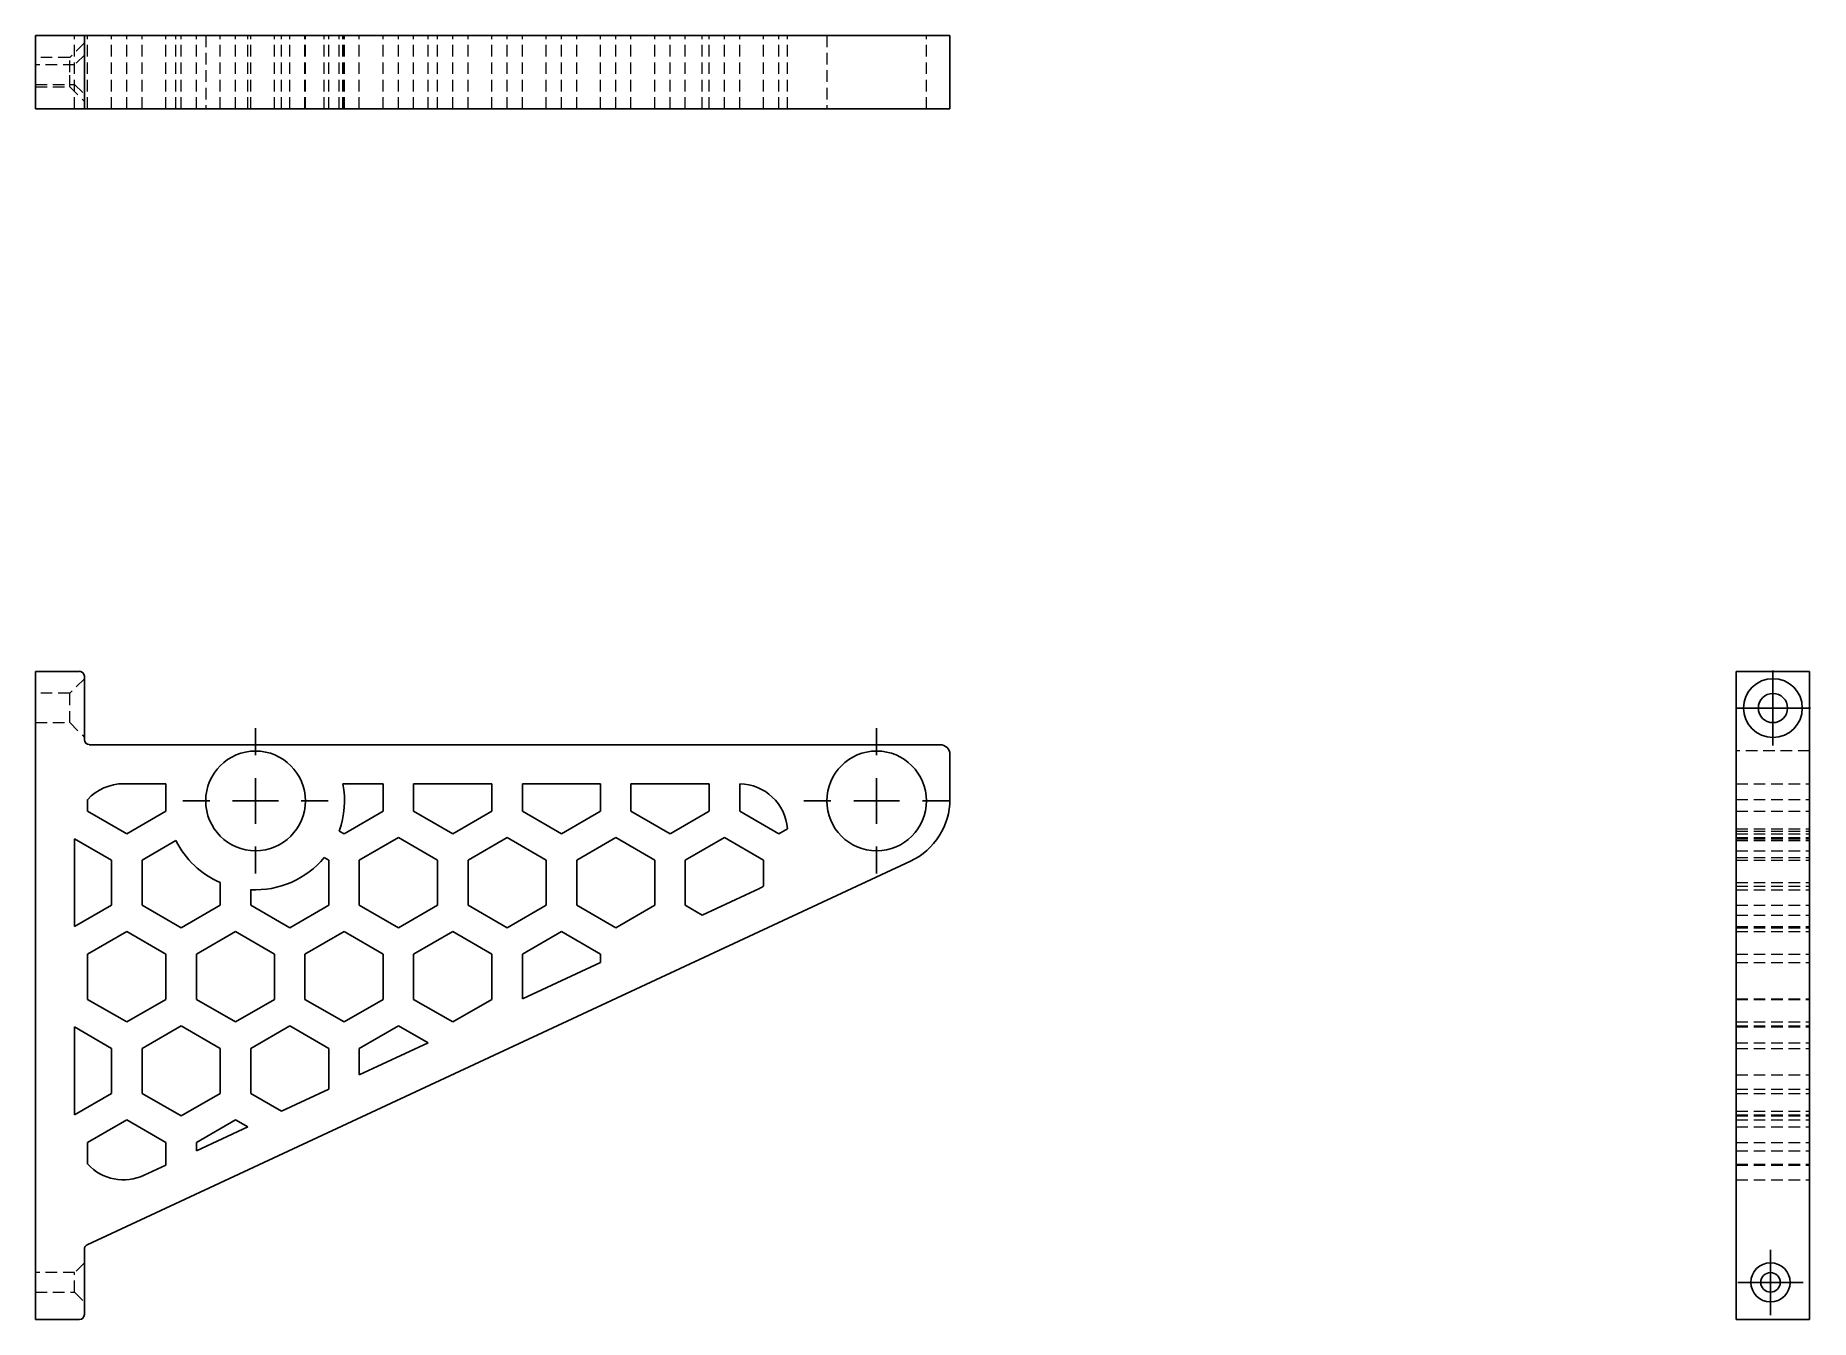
# Model space of a CAD drawing. Header units: millimetres. Extents: x 33 to 227, y 22 to 162.
import ezdxf

# ---------------------------------------------------------------- set-up
doc = ezdxf.new("R2010")
doc.units = ezdxf.units.MM
doc.linetypes.add('HIDDEN', pattern=[1.905, 1.27, -0.635])
doc.layers.add('10', color=7, linetype='Continuous')

# ---------------------------------------------------------------- blocks, each defined once
blk = doc.blocks.new('SW_CENTERMARKSYMBOL_0')
at = {"layer": '10', "color": 0}
for p, q in [((0, 5), (0, 7.95)), ((0, 0), (0, 2.5)), ((-5, 0), (-7.95, 0)), ((0, 0), (-2.5, 0)), ((0, 0), (0, -2.5)), ((0, 0), (2.5, 0)), ((5, 0), (7.95, 0)), ((0, -5), (0, -7.95))]:
    blk.add_line(p, q, dxfattribs=at)
blk = doc.blocks.new('SW_CENTERMARKSYMBOL_1')
at = {"layer": '10', "color": 0}
for p, q in [((0, 5), (0, 7.95)), ((0, 0), (0, 2.5)), ((-5, 0), (-7.95, 0)), ((0, 0), (-2.5, 0)), ((0, 0), (0, -2.5)), ((0, 0), (2.5, 0)), ((5, 0), (7.95, 0)), ((0, -5), (0, -7.95))]:
    blk.add_line(p, q, dxfattribs=at)
blk = doc.blocks.new('SW_CENTERMARKSYMBOL_2')
at = {"layer": '10', "color": 0}
for p, q in [((0, 2.5), (0, 4.1)), ((0, 0), (0, 2.5)), ((-2.5, 0), (-4.1, 0)), ((0, 0), (-2.5, 0)), ((0, 0), (0, -2.5)), ((0, 0), (2.5, 0)), ((2.5, 0), (4.1, 0)), ((0, -2.5), (0, -4.1))]:
    blk.add_line(p, q, dxfattribs=at)
blk = doc.blocks.new('SW_CENTERMARKSYMBOL_3')
at = {"layer": '10', "color": 0}
for p, q in [((0, 2.5), (0, 3.57)), ((0, 0), (0, 2.5)), ((-2.5, 0), (-3.57, 0)), ((0, 0), (-2.5, 0)), ((0, 0), (0, -2.5)), ((0, 0), (2.5, 0)), ((2.5, 0), (3.57, 0)), ((0, -2.5), (0, -3.57))]:
    blk.add_line(p, q, dxfattribs=at)

msp = doc.modelspace()

# ---------------------------------------------------------------- linework, layer by layer
at = {"color": 7, "linetype": 'Continuous', "lineweight": 25}
for p, q in [((37.81, 162.01), (33, 162.01)), ((33, 162.01), (33, 153.99)), ((38.35, 162.01), (37.81, 162.01)), ((38.35, 153.99), (38.35, 162.01)), ((38.88, 162.01), (38.35, 162.01)), ((57.06, 162.01), (38.88, 162.01)), ((57.06, 162.01), (131.93, 162.01)), ((133, 162.01), (131.93, 162.01)), ((133, 153.99), (133, 162.01)), ((37.81, 153.99), (33, 153.99)), ((37.81, 153.99), (38.35, 153.99)), ((38.35, 153.99), (38.88, 153.99)), ((57.06, 153.99), (38.88, 153.99)), ((131.93, 153.99), (57.06, 153.99)), ((131.93, 153.99), (133, 153.99)), ((33, 92.45), (33, 21.55)), ((37.81, 92.45), (33, 92.45)), ((38.35, 84.97), (38.35, 91.92)), ((227.01, 92.45), (218.99, 92.45)), ((218.99, 92.45), (218.99, 91.92)), ((218.99, 84.97), (218.99, 91.92)), ((227.01, 91.92), (227.01, 92.45)), ((227.01, 84.97), (227.01, 91.92)), ((57.06, 84.43), (38.88, 84.43)), ((131.93, 84.43), (57.06, 84.43)), ((218.99, 84.97), (218.99, 84.43)), ((218.99, 84.43), (218.99, 83.36)), ((227.01, 84.43), (227.01, 84.97)), ((227.01, 83.36), (227.01, 84.43)), ((133, 78.47), (133, 83.36)), ((218.99, 78.47), (218.99, 83.36)), ((227.01, 83.36), (227.01, 78.47)), ((42.63, 80.15), (47.26, 80.15)), ((47.26, 80.15), (47.26, 77.15)), ((66.62, 80.15), (71.03, 80.15)), ((71.03, 80.15), (71.03, 77.15)), ((74.35, 80.15), (82.91, 80.15)), ((74.35, 77.15), (74.35, 80.15)), ((82.91, 80.15), (82.91, 77.15)), ((86.24, 80.15), (94.79, 80.15)), ((86.24, 77.15), (86.24, 80.15)), ((94.79, 80.15), (94.79, 77.15)), ((98.12, 80.15), (106.68, 80.15)), ((98.12, 77.15), (98.12, 80.15)), ((106.68, 80.15), (106.68, 77.15)), ((110.01, 77.15), (110.01, 80.15)), ((38.7, 77.15), (38.7, 78.44)), ((218.99, 78.47), (218.99, 71.69)), ((227.01, 71.69), (227.01, 78.47)), ((42.98, 74.68), (38.7, 77.15)), ((47.26, 77.15), (42.98, 74.68)), ((71.03, 77.15), (66.75, 74.68)), ((78.63, 74.68), (74.35, 77.15)), ((82.91, 77.15), (78.63, 74.68)), ((90.52, 74.68), (86.24, 77.15)), ((94.79, 77.15), (90.52, 74.68)), ((102.4, 74.68), (98.12, 77.15)), ((106.68, 77.15), (102.4, 74.68)), ((114.28, 74.68), (110.01, 77.15)), ((37.28, 74.13), (41.32, 71.8)), ((37.28, 64.53), (37.28, 74.13)), ((44.65, 71.8), (48.35, 73.94)), ((66.75, 74.68), (66.22, 74.98)), ((68.41, 71.8), (72.69, 74.27)), ((72.69, 74.27), (76.97, 71.8)), ((80.3, 71.8), (84.57, 74.27)), ((84.57, 74.27), (88.85, 71.8)), ((92.18, 71.8), (96.46, 74.27)), ((96.46, 74.27), (100.74, 71.8)), ((104.06, 71.8), (108.34, 74.27)), ((108.34, 74.27), (112.62, 71.8)), ((115.23, 75.23), (114.28, 74.68)), ((64.57, 72.09), (65.09, 71.8)), ((38.66, 29.71), (128.68, 71.69)), ((41.32, 71.8), (41.32, 66.86)), ((44.65, 66.86), (44.65, 71.8)), ((65.09, 71.8), (65.09, 66.86)), ((68.41, 66.86), (68.41, 71.8)), ((76.97, 71.8), (76.97, 66.86)), ((80.3, 66.86), (80.3, 71.8)), ((88.85, 71.8), (88.85, 66.86)), ((92.18, 66.86), (92.18, 71.8)), ((100.74, 71.8), (100.74, 66.86)), ((104.06, 66.86), (104.06, 71.8)), ((112.62, 71.8), (112.62, 68.95)), ((218.99, 29.71), (218.99, 71.69)), ((227.01, 71.69), (227.01, 29.71)), ((53.2, 69.35), (53.2, 66.86)), ((56.53, 66.86), (56.53, 68.56)), ((112.16, 68.71), (105.91, 65.79)), ((41.32, 66.86), (37.28, 64.53)), ((48.92, 64.39), (44.65, 66.86)), ((53.2, 66.86), (48.92, 64.39)), ((60.81, 64.39), (56.53, 66.86)), ((65.09, 66.86), (60.81, 64.39)), ((72.69, 64.39), (68.41, 66.86)), ((76.97, 66.86), (72.69, 64.39)), ((84.57, 64.39), (80.3, 66.86)), ((88.85, 66.86), (84.57, 64.39)), ((96.46, 64.39), (92.18, 66.86)), ((100.74, 66.86), (96.46, 64.39)), ((105.91, 65.79), (104.06, 66.86)), ((38.7, 61.51), (42.98, 63.98)), ((42.98, 63.98), (47.26, 61.51)), ((50.59, 61.51), (54.87, 63.98)), ((54.87, 63.98), (59.14, 61.51)), ((62.47, 61.51), (66.75, 63.98)), ((66.75, 63.98), (71.03, 61.51)), ((74.35, 61.51), (78.63, 63.98)), ((78.63, 63.98), (82.91, 61.51)), ((86.24, 61.51), (90.52, 63.98)), ((90.52, 63.98), (94.79, 61.51)), ((38.7, 56.57), (38.7, 61.51)), ((47.26, 61.51), (47.26, 56.57)), ((50.59, 56.57), (50.59, 61.51)), ((59.14, 61.51), (59.14, 56.57)), ((62.47, 56.57), (62.47, 61.51)), ((71.03, 61.51), (71.03, 56.57)), ((74.35, 56.57), (74.35, 61.51)), ((82.91, 61.51), (82.91, 56.57)), ((86.24, 56.62), (86.24, 61.51)), ((94.79, 60.61), (86.24, 56.62)), ((94.79, 61.51), (94.79, 60.61)), ((42.98, 54.1), (38.7, 56.57)), ((47.26, 56.57), (42.98, 54.1)), ((54.87, 54.1), (50.59, 56.57)), ((59.14, 56.57), (54.87, 54.1)), ((66.75, 54.1), (62.47, 56.57)), ((71.03, 56.57), (66.75, 54.1)), ((78.63, 54.1), (74.35, 56.57)), ((82.91, 56.57), (78.63, 54.1)), ((37.28, 53.55), (41.32, 51.21)), ((37.28, 43.94), (37.28, 53.55)), ((44.65, 51.21), (48.92, 53.68)), ((48.92, 53.68), (53.2, 51.21)), ((56.53, 51.21), (60.81, 53.68)), ((60.81, 53.68), (65.09, 51.21)), ((68.41, 51.21), (72.69, 53.68)), ((72.69, 53.68), (75.93, 51.81)), ((41.32, 51.21), (41.32, 46.27)), ((44.65, 46.27), (44.65, 51.21)), ((53.2, 51.21), (53.2, 46.27)), ((56.53, 46.27), (56.53, 51.21)), ((65.09, 51.21), (65.09, 46.76)), ((75.93, 51.81), (68.41, 48.31)), ((68.41, 48.31), (68.41, 51.21)), ((65.09, 46.76), (59.89, 44.33)), ((41.32, 46.27), (37.28, 43.94)), ((48.92, 43.81), (44.65, 46.27)), ((53.2, 46.27), (48.92, 43.81)), ((59.89, 44.33), (56.53, 46.27)), ((38.7, 40.92), (42.98, 43.39)), ((42.98, 43.39), (47.26, 40.92)), ((50.59, 40.92), (54.87, 43.39)), ((54.87, 43.39), (56.21, 42.62)), ((38.7, 38.55), (38.7, 40.92)), ((47.26, 40.92), (47.26, 38.44)), ((56.21, 42.62), (50.59, 40)), ((50.59, 40), (50.59, 40.92)), ((47.26, 38.44), (44.89, 37.34)), ((38.35, 22.08), (38.35, 29.23)), ((218.99, 29.71), (218.99, 29.23)), ((218.99, 22.08), (218.99, 29.23)), ((227.01, 29.23), (227.01, 29.71)), ((227.01, 22.08), (227.01, 29.23)), ((33, 21.55), (37.81, 21.55)), ((218.99, 22.08), (218.99, 21.55)), ((218.99, 21.55), (227.01, 21.55)), ((227.01, 21.55), (227.01, 22.08))]:
    msp.add_line(p, q, dxfattribs=at)
at = {"color": 7, "linetype": 'HIDDEN', "lineweight": 18}
for p, q in [((38.35, 161.21), (36.74, 159.6)), ((37.28, 153.99), (37.28, 162.01)), ((38.7, 153.99), (38.7, 162.01)), ((41.32, 153.99), (41.32, 162.01)), ((42.98, 153.99), (42.98, 162.01)), ((44.65, 153.99), (44.65, 162.01)), ((47.26, 153.99), (47.26, 162.01)), ((48.35, 153.99), (48.35, 162.01)), ((48.92, 153.99), (48.92, 162.01)), ((50.59, 153.99), (50.59, 162.01)), ((51.61, 162.01), (51.61, 153.99)), ((53.2, 153.99), (53.2, 162.01)), ((54.87, 153.99), (54.87, 162.01)), ((56.21, 153.99), (56.21, 162.01)), ((56.53, 153.99), (56.53, 162.01)), ((59.14, 153.99), (59.14, 162.01)), ((59.89, 153.99), (59.89, 162.01)), ((60.81, 153.99), (60.81, 162.01)), ((62.47, 153.99), (62.47, 162.01)), ((62.52, 153.99), (62.52, 162.01)), ((64.57, 153.99), (64.57, 162.01)), ((65.09, 153.99), (65.09, 162.01)), ((66.22, 153.99), (66.22, 162.01)), ((66.62, 153.99), (66.62, 162.01)), ((66.75, 153.99), (66.75, 162.01)), ((66.8, 153.99), (66.8, 162.01)), ((68.41, 153.99), (68.41, 162.01)), ((71.03, 153.99), (71.03, 162.01)), ((72.69, 153.99), (72.69, 162.01)), ((74.35, 153.99), (74.35, 162.01)), ((75.93, 153.99), (75.93, 162.01)), ((76.97, 153.99), (76.97, 162.01)), ((78.63, 153.99), (78.63, 162.01)), ((80.3, 153.99), (80.3, 162.01)), ((82.91, 153.99), (82.91, 162.01)), ((84.57, 153.99), (84.57, 162.01)), ((86.24, 153.99), (86.24, 162.01)), ((88.85, 153.99), (88.85, 162.01)), ((90.52, 153.99), (90.52, 162.01)), ((92.18, 153.99), (92.18, 162.01)), ((94.79, 153.99), (94.79, 162.01)), ((96.46, 153.99), (96.46, 162.01)), ((98.12, 153.99), (98.12, 162.01)), ((100.74, 153.99), (100.74, 162.01)), ((102.4, 153.99), (102.4, 162.01)), ((104.06, 153.99), (104.06, 162.01)), ((105.91, 153.99), (105.91, 162.01)), ((106.68, 153.99), (106.68, 162.01)), ((108.34, 153.99), (108.34, 162.01)), ((110.01, 153.99), (110.01, 162.01)), ((112.62, 153.99), (112.62, 162.01)), ((114.28, 153.99), (114.28, 162.01)), ((115.23, 153.99), (115.23, 162.01)), ((119.52, 162.01), (119.52, 153.99)), ((130.43, 153.99), (130.43, 162.01)), ((36.74, 159.6), (33, 159.6)), ((36.74, 158), (36.74, 159.6)), ((38.35, 159.87), (37.28, 158.8)), ((37.28, 158.8), (33, 158.8)), ((36.74, 156.4), (36.74, 158)), ((33, 156.66), (37.28, 156.66)), ((33, 156.4), (36.74, 156.4)), ((36.74, 156.4), (38.35, 154.79)), ((37.28, 156.66), (38.35, 155.59)), ((38.35, 91.65), (36.74, 90.05)), ((36.74, 90.05), (33, 90.05)), ((36.74, 86.84), (36.74, 90.05)), ((33, 86.84), (36.74, 86.84)), ((36.74, 86.84), (38.35, 85.23)), ((227.01, 83.74), (218.99, 83.74)), ((218.99, 80.15), (227.01, 80.15)), ((218.99, 80.15), (227.01, 80.15)), ((218.99, 80.15), (227.01, 80.15)), ((218.99, 78.44), (227.01, 78.44)), ((218.99, 77.15), (227.01, 77.15)), ((218.99, 75.23), (227.01, 75.23)), ((218.99, 74.98), (227.01, 74.98)), ((218.99, 74.68), (227.01, 74.68)), ((218.99, 74.27), (227.01, 74.27)), ((218.99, 74.13), (227.01, 74.13)), ((218.99, 73.94), (227.01, 73.94)), ((218.99, 72.83), (227.01, 72.83)), ((218.99, 72.09), (227.01, 72.09)), ((218.99, 71.8), (227.01, 71.8)), ((218.99, 69.35), (227.01, 69.35)), ((218.99, 68.95), (227.01, 68.95)), ((218.99, 68.56), (227.01, 68.56)), ((218.99, 68.55), (227.01, 68.55)), ((218.99, 66.86), (227.01, 66.86)), ((218.99, 65.79), (227.01, 65.79)), ((218.99, 64.53), (227.01, 64.53)), ((218.99, 64.39), (227.01, 64.39)), ((218.99, 63.98), (227.01, 63.98)), ((218.99, 61.51), (227.01, 61.51)), ((218.99, 60.61), (227.01, 60.61)), ((218.99, 56.62), (227.01, 56.62)), ((218.99, 56.57), (227.01, 56.57)), ((218.99, 54.1), (227.01, 54.1)), ((218.99, 53.68), (227.01, 53.68)), ((218.99, 53.55), (227.01, 53.55)), ((218.99, 51.81), (227.01, 51.81)), ((218.99, 51.21), (227.01, 51.21)), ((218.99, 48.31), (227.01, 48.31)), ((218.99, 46.76), (227.01, 46.76)), ((218.99, 46.27), (227.01, 46.27)), ((218.99, 44.33), (227.01, 44.33)), ((218.99, 43.94), (227.01, 43.94)), ((218.99, 43.81), (227.01, 43.81)), ((218.99, 43.39), (227.01, 43.39)), ((218.99, 42.62), (227.01, 42.62)), ((218.99, 40.92), (227.01, 40.92)), ((218.99, 40), (227.01, 40)), ((218.99, 38.55), (227.01, 38.55)), ((218.99, 38.44), (227.01, 38.44)), ((218.99, 36.84), (227.01, 36.84)), ((38.35, 27.75), (37.28, 26.68)), ((37.28, 26.68), (33, 26.68)), ((37.28, 24.54), (37.28, 26.68)), ((33, 24.54), (37.28, 24.54)), ((37.28, 24.54), (38.35, 23.47))]:
    msp.add_line(p, q, dxfattribs=at)
at = {"color": 7, "linetype": 'Continuous', "lineweight": 25}
for centre, radius in [((223, 88.44), 3.21), ((223, 88.44), 1.6), ((57.06, 78.28), 5.45), ((124.98, 78.28), 5.45), ((222.73, 25.61), 2.14), ((222.73, 25.61), 1.07)]:
    msp.add_circle(centre, radius, dxfattribs=at)
for centre, radius, start, end in [((37.81, 91.92), 0.535, 0, 90), ((38.88, 84.97), 0.535, 180, 270), ((131.93, 83.36), 1.07, 0, 90), ((42.63, 74.81), 5.35, 90, 137.1666), ((57.06, 78.28), 9.73, 340.1926, 11.0875), ((109.9, 74.81), 5.35, 4.4958, 88.854), ((125.51, 78.47), 7.49, 295, 0), ((57.06, 78.28), 9.73, 206.505, 246.6201), ((57.06, 78.28), 9.73, 266.8503, 320.5072), ((109.9, 73.55), 5.35, 295, 300.5899), ((42.63, 42.18), 5.35, 222.8334, 295), ((38.88, 29.23), 0.535, 115, 180), ((37.81, 22.08), 0.535, 270, 0)]:
    msp.add_arc(centre, radius, start, end, dxfattribs=at)

# ---------------------------------------------------------------- block references
at = {"layer": '10'}
for name, p in [('SW_CENTERMARKSYMBOL_2', (223, 88.44)), ('SW_CENTERMARKSYMBOL_1', (57.06, 78.28)), ('SW_CENTERMARKSYMBOL_0', (124.98, 78.28)), ('SW_CENTERMARKSYMBOL_3', (222.73, 25.61))]:
    msp.add_blockref(name, p, dxfattribs=at)

doc.saveas('drawing.dxf')
